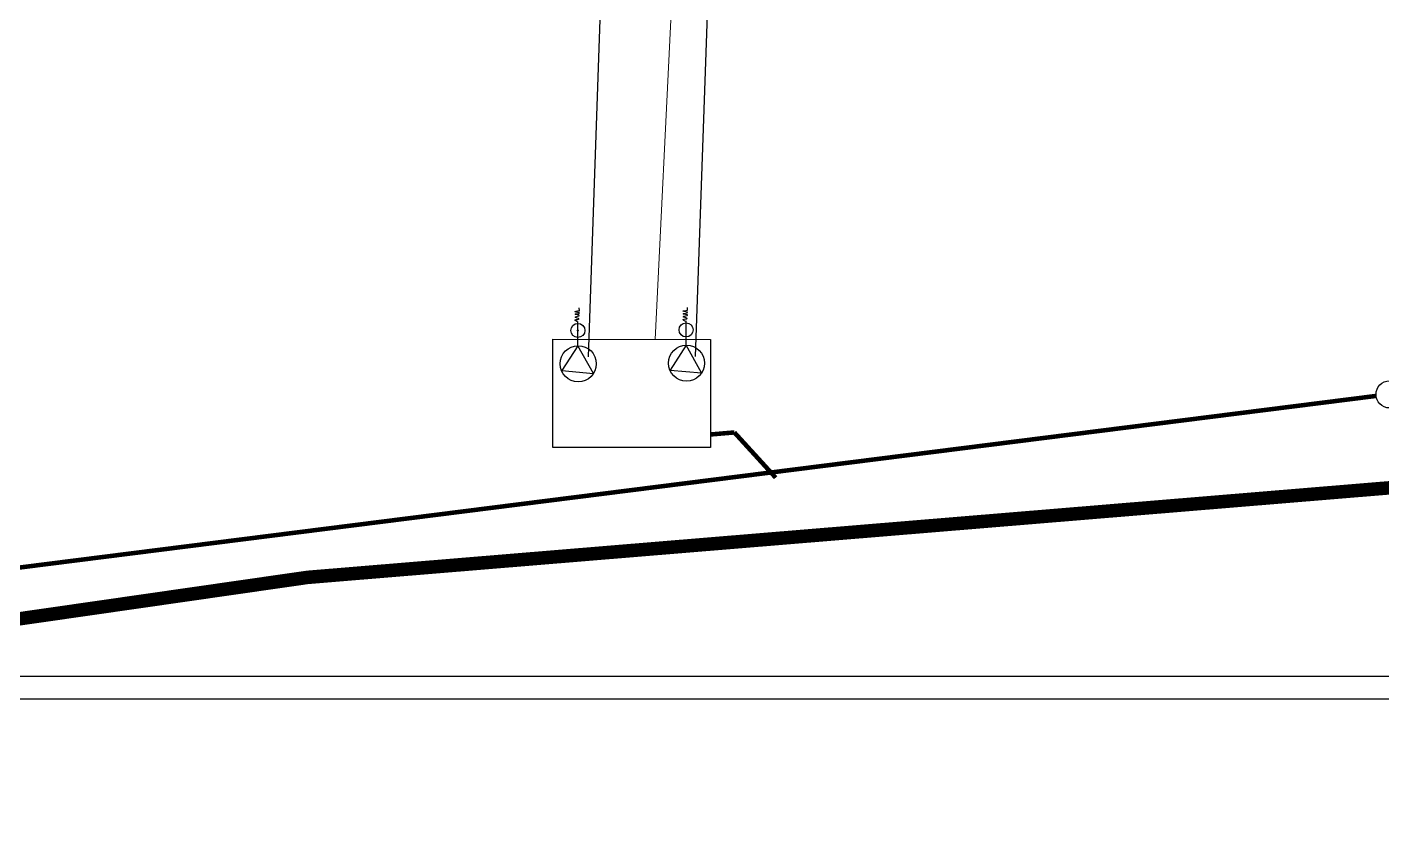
# Model space of a CAD drawing. Header units: millimetres. Extents: x 1780 to 154263, y -7240 to 17216.
# Drawn here: x 10489 to 13494, y 816 to 2578 of the extents above; entities that cross this region are included whole.
import ezdxf

# ---------------------------------------------------------------- set-up
doc = ezdxf.new("R2010")
doc.units = ezdxf.units.MM
doc.linetypes.add('ACAD_ISO03W100', pattern=[30, 12, -18])
for name, color, linetype, lineweight in [('0 zlewnie cząstkowe', 8, 'Continuous', 50), ('2d_SX_PZT_instalacje - kanalizacja deszczowa', 8, 'CWK_KANALIZACJA_DESZCZOWA', 15), ('2d_SX_PZT_sieci i przyłącza - kanalizacja deszczowa', 8, 'Continuous', 25), ('2d_SX_PZT_teren inwestcyji', 8, 'Continuous', 5)]:
    doc.layers.add(name, color=color, linetype=linetype, lineweight=lineweight)
doc.layers.add('2d_SX_PZT_instalacje - elektryka', color=7, linetype='Continuous', lineweight=18, true_color=0xf51800)
doc.layers.add('60 instalacje elektryka', color=10, linetype='Continuous')
doc.styles.get("Standard").update_dxf_attribs({"font": 'ARIAL.TTF'})
doc.linetypes.add('CWK_KANALIZACJA_DESZCZOWA', pattern='A,0.5,-0.125,["Kd",Standard,S=0.1,R=0,X=-0.05,Y=-0.05],-0.125', length=0.75)
doc.linetypes.add('CWK_PRAD', pattern='A,0.5,-0.125,["En",Standard,S=0.1,R=0,X=-0.05,Y=-0.05],-0.125', length=0.75)

# ---------------------------------------------------------------- blocks, each defined once
blk = doc.blocks.new('PDKLD PZT')
at = {"layer": '0 zlewnie cząstkowe', "linetype": 'ByBlock', "lineweight": 25}
for p, q in [((24850.8, -24227), (24850.5, -24220.7)), ((25090.6, -24225.9), (25090.4, -24219.6)), ((25087.2, -24304.7), (25087.4, -24250.9)), ((24847.3, -24305.9), (24847.5, -24252.1))]:
    blk.add_line(p, q, dxfattribs=at)
for points in [[(24791.6, -24530.3), (24791.5, -24290.3), (25141.5, -24290.6), (25141.6, -24530.6), (24791.6, -24530.3)], [(24811.9, -24359.7), (24881.9, -24366), (24847.3, -24304.7), (24811.9, -24359.7)], [(25051.7, -24358.5), (25121.8, -24364.8), (25087.2, -24303.5), (25051.7, -24358.5)]]:
    blk.add_lwpolyline(points, dxfattribs=at)
for centre, radius in [((24847.4, -24270.7), 15.6), ((24847.4, -24270.7), 0.947), ((25087.3, -24269.5), 15.6), ((24848.2, -24344.6), 40), ((25088.1, -24343.4), 40), ((26647.7, -24412.7), 30)]:
    blk.add_circle(centre, radius, dxfattribs=at)
for points in [[(24848, -24252.3), (24841.3, -24247.5), (24850.2, -24245.3), (24841.2, -24241.3), (24851.1, -24237.8), (24841.3, -24234.8), (24851.1, -24232.3), (24841, -24229.2), (24850.8, -24227)], [(25087.9, -24251.2), (25081.1, -24246.4), (25090.1, -24244.2), (25081.1, -24240.2), (25091, -24236.7), (25081.1, -24233.7), (25091, -24231.2), (25080.9, -24228), (25090.6, -24225.9)]]:
    blk.add_spline(points, degree=3, dxfattribs=at)
at = {"layer": '2d_SX_PZT_instalacje - kanalizacja deszczowa', "ltscale": 500}
blk.add_lwpolyline([(25018.6, -24290.5), (25054.7, -23550.9)], dxfattribs=at)
at = {"layer": '2d_SX_PZT_sieci i przyłącza - kanalizacja deszczowa', "linetype": 'ByBlock', "const_width": 10}
for points in [[(21919, -25010.6), (26617.9, -24416)], [(25194.4, -24497), (25141, -24501.6)], [(25286.1, -24597.4), (25194.4, -24497)]]:
    blk.add_lwpolyline(points, dxfattribs=at)
at = {"layer": '2d_SX_PZT_teren inwestcyji', "linetype": 'Continuous', "ltscale": 0.1, "const_width": 15}
blk.add_lwpolyline([(30155.8, -20785.3), (28040.9, -20790.1), (21848.8, -20716.8), (20438.2, -20710.8), (17876.4, -20724.6), (16580.9, -20789.2), (15526.1, -20866.9), (16574.3, -21703), (17521.3, -22617), (19294, -24240.4), (20757.4, -25343.1), (22422.4, -25081.1), (23005.5, -24997.3), (23655.5, -24903.8), (24247.6, -24818.6), (28533.9, -24463.7), (30610.8, -24379.1)], dxfattribs=at)
at = {"layer": '2d_SX_PZT_teren inwestcyji', "linetype": 'ACAD_ISO03W100', "ltscale": 5, "const_width": 30}
blk.add_lwpolyline([(30155.8, -20785.3), (28342.4, -20789.4), (28334.3, -22382), (28789.5, -22709.6), (28783.7, -23837.5), (26869.3, -23996), (26875.1, -22852.9), (27333.6, -22512.2), (27342.4, -20781.8), (21848.8, -20716.8), (20438.2, -20710.8), (17876.4, -20724.6), (16580.9, -20789.2), (15526.1, -20866.9), (16574.3, -21703), (17521.3, -22617), (19294, -24240.4), (20757.4, -25343.1), (22422.4, -25081.1), (23005.5, -24997.3), (23655.5, -24903.8), (24247.6, -24818.6), (28533.9, -24463.7), (30610.8, -24379.1)], dxfattribs=at)

msp = doc.modelspace()

# ---------------------------------------------------------------- linework, layer by layer
at = {"layer": '2d_SX_PZT_instalacje - elektryka', "color": 7, "linetype": 'CWK_PRAD', "lineweight": 25, "ltscale": 400, "flags": 128}
for points in [[(11733.8, 1846.2), (11763.1, 2702)], [(11971.6, 1846.9), (12000.5, 2690.8)]]:
    msp.add_lwpolyline(points, dxfattribs=at)
at = {"layer": '60 instalacje elektryka'}
for points in [[(53121.2, 5617.3), (1780.2, 5617.3), (1780.2, 1087.5), (53121.2, 1087.5)], [(2058.6, 1137.5), (53058.1, 1137.5), (53058.1, 5552.3), (2058.6, 5552.3)]]:
    msp.add_lwpolyline(points, close=True, dxfattribs=at)

# ---------------------------------------------------------------- block references
at = {"layer": '2d_SX_PZT_teren inwestcyji'}
msp.add_blockref('PDKLD PZT', (-13137, 26175.2), dxfattribs=at)

doc.saveas('drawing.dxf')
